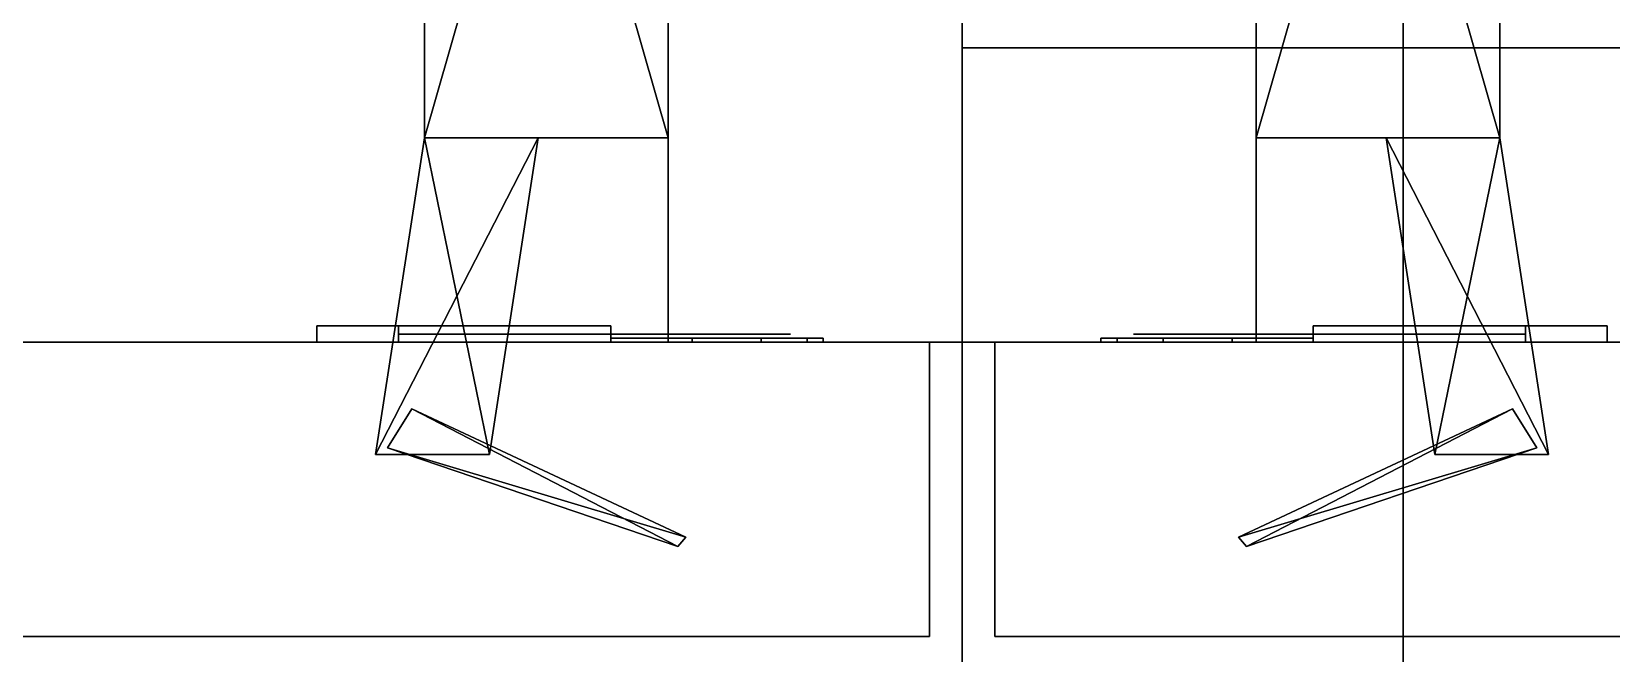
# Model space of a CAD drawing. Extents: x 0 to 6014, y -2463 to 0.
# Drawn here: x 1601 to 1697.8, y -649 to -611 of the extents above; entities that cross this region are included whole.
import ezdxf

# ---------------------------------------------------------------- set-up
doc = ezdxf.new("R2010")
doc.units = 0
for name, color, linetype in [('LAYER0', 7, 'CONTINUOUS'), ('LAYER1', 7, 'CONTINUOUS'), ('LAYER179', 7, 'CONTINUOUS'), ('LAYER180', 7, 'CONTINUOUS'), ('LAYER182', 7, 'CONTINUOUS'), ('LAYER208', 28, 'CONTINUOUS'), ('LAYER209', 253, 'CONTINUOUS'), ('LAYER210', 28, 'CONTINUOUS'), ('LAYER211', 253, 'CONTINUOUS'), ('LAYER212', 34, 'CONTINUOUS'), ('LAYER288', 34, 'CONTINUOUS'), ('LAYER301', 34, 'CONTINUOUS'), ('LAYER302', 34, 'CONTINUOUS'), ('LAYER304', 34, 'CONTINUOUS'), ('LAYER313', 28, 'CONTINUOUS'), ('LAYER314', 253, 'CONTINUOUS'), ('LAYER315', 28, 'CONTINUOUS'), ('LAYER316', 253, 'CONTINUOUS'), ('LAYER317', 34, 'CONTINUOUS'), ('LAYER318', 28, 'CONTINUOUS'), ('LAYER319', 253, 'CONTINUOUS'), ('LAYER379', 34, 'CONTINUOUS'), ('LAYER380', 34, 'CONTINUOUS'), ('LAYER383', 7, 'CONTINUOUS'), ('LAYER394', 7, 'CONTINUOUS'), ('LAYER404', 7, 'CONTINUOUS'), ('LAYER407', 7, 'CONTINUOUS'), ('LAYER565', 7, 'CONTINUOUS')]:
    doc.layers.add(name, color=color, linetype=linetype)

msp = doc.modelspace()

# ---------------------------------------------------------------- linework, layer by layer
at = {"layer": 'LAYER0'}
for points, invisible_edges in [([(1510, -275), (4585, -10), (2107, -1850), (1510, -275)], 7), ([(1510, -275, 5), (2107, -1850, 5), (1510, -10, 5), (1510, -275, 5)], 3), ([(1510, -10, 5), (2107, -1850, 5), (4585, -10, 5), (1510, -10, 5)], 3), ([(2107, -1850, 5), (0, -20, 5), (0, -1850, 5), (2107, -1850, 5)], 1), ([(0, -20, 5), (2107, -1850, 5), (1065, -275, 5), (0, -20, 5)], 7), ([(0, -1850), (1065, -275), (2107, -1850), (0, -1850)], 3), ([(2107, -1850), (1065, -275), (1510, -275), (2107, -1850)], 5), ([(1065, -275, 5), (2107, -1850, 5), (1510, -275, 5), (1065, -275, 5)], 3)]:
    msp.add_3dface(points, dxfattribs=dict(at, invisible_edges=invisible_edges))
at = {"layer": 'LAYER179', "invisible_edges": 1}
for points in [[(1676, -160, 2384), (2537, -630, 2384), (2537, -160, 2384), (1676, -160, 2384)], [(2537, -630, 2384), (1676, -160, 2384), (1676, -630, 2384), (2537, -630, 2384)], [(1676, -160, 2384), (1676, -630, 2366), (1676, -630, 2384), (1676, -160, 2384)], [(1676, -630, 2366), (1676, -160, 2384), (1676, -160, 2366), (1676, -630, 2366)], [(1676, -630, 2366), (2537, -160, 2366), (2537, -630, 2366), (1676, -630, 2366)], [(2537, -160, 2366), (1676, -630, 2366), (1676, -160, 2366), (2537, -160, 2366)], [(1676, -630, 2366), (2537, -630, 2384), (1676, -630, 2384), (1676, -630, 2366)], [(2537, -630, 2384), (1676, -630, 2366), (2537, -630, 2366), (2537, -630, 2384)]]:
    msp.add_3dface(points, dxfattribs=at)
at = {"layer": 'LAYER180', "invisible_edges": 1}
for points in [[(2537, -160, 1906), (1676, -630, 1906), (1676, -160, 1906), (2537, -160, 1906)], [(1676, -630, 1906), (2537, -160, 1906), (2537, -630, 1906), (1676, -630, 1906)], [(1676, -160, 1924), (1676, -630, 1906), (1676, -630, 1924), (1676, -160, 1924)], [(1676, -630, 1906), (1676, -160, 1924), (1676, -160, 1906), (1676, -630, 1906)], [(2537, -630, 1924), (1676, -160, 1924), (1676, -630, 1924), (2537, -630, 1924)], [(1676, -160, 1924), (2537, -630, 1924), (2537, -160, 1924), (1676, -160, 1924)], [(2537, -630, 1924), (1676, -630, 1906), (2537, -630, 1906), (2537, -630, 1924)], [(1676, -630, 1906), (2537, -630, 1924), (1676, -630, 1924), (1676, -630, 1906)]]:
    msp.add_3dface(points, dxfattribs=at)
at = {"layer": 'LAYER182', "invisible_edges": 1}
for points in [[(1658, -160, 1905), (1676, -630, 1905), (1658, -630, 1905), (1658, -160, 1905)], [(1676, -630, 1905), (1658, -160, 1905), (1676, -160, 1905), (1676, -630, 1905)], [(1676, -160, 2385), (1658, -630, 2385), (1676, -630, 2385), (1676, -160, 2385)], [(1658, -630, 2385), (1676, -160, 2385), (1658, -160, 2385), (1658, -630, 2385)], [(1658, -630, 2385), (1658, -160, 1905), (1658, -630, 1905), (1658, -630, 2385)], [(1658, -160, 1905), (1658, -630, 2385), (1658, -160, 2385), (1658, -160, 1905)], [(1676, -160, 2385), (1676, -630, 1905), (1676, -160, 1905), (1676, -160, 2385)], [(1676, -630, 1905), (1676, -160, 2385), (1676, -630, 2385), (1676, -630, 1905)], [(1658, -630, 2385), (1676, -630, 1905), (1676, -630, 2385), (1658, -630, 2385)], [(1676, -630, 1905), (1658, -630, 2385), (1658, -630, 1905), (1676, -630, 1905)]]:
    msp.add_3dface(points, dxfattribs=at)
at = {"layer": 'LAYER208'}
for points, invisible_edges in [([(1668.5, -629.5, 2013.5), (1668.5, -629.5, 2002.5), (1675.5, -629.5, 2002.5), (1675.291, -629.5, 2013.317)], 4), ([(1675.291, -629.5, 2013.317), (1675.5, -629.5, 2002.5), (1679.5, -629.5, 1999), (1679.5, -629.5, 2017)], 5), ([(1697.5, -629, 1987), (1692.5, -629, 1999), (1679.5, -629, 1999), (1679.5, -629, 1987)], 1), ([(1697.5, -629, 2029), (1692.5, -629, 2017), (1679.5, -629, 2017), (1679.5, -629, 2029)], 1), ([(1679.5, -629.5, 2017), (1679.5, -629.5, 1999), (1692.5, -629.5, 1999), (1692.5, -629.5, 2017)], 1), ([(1697.5, -629, 2029), (1697.5, -629, 1987), (1692.5, -629, 1999), (1692.5, -629, 2017)], 10), ([(1667.49, -629.75, 2003.025), (1666.5, -629.75, 2008), (1668.5, -629.75, 2008), (1668.5, -629.75, 2002.5)], 10), ([(1666.5, -629.75, 2008), (1667.49, -629.75, 2012.975), (1668.5, -629.75, 2013.5), (1668.5, -629.75, 2008)], 10), ([(1670.308, -629.75, 1998.808), (1667.49, -629.75, 2003.025), (1668.5, -629.75, 2002.5), (1672, -629.75, 2002.5)], 10), ([(1667.49, -629.75, 2012.975), (1670.308, -629.75, 2017.192), (1672, -629.75, 2013.5), (1668.5, -629.75, 2013.5)], 10), ([(1674.525, -629.75, 1995.99), (1670.308, -629.75, 1998.808), (1672, -629.75, 2002.5), (1675.5, -629.75, 2002.5)], 10), ([(1670.308, -629.75, 2017.192), (1674.525, -629.75, 2020.01), (1675.5, -629.75, 2013.5), (1672, -629.75, 2013.5)], 10), ([(1679.5, -629.75, 1995), (1674.525, -629.75, 1995.99), (1675.5, -629.75, 2002.5), (1679.5, -629.75, 1999)], 2), ([(1674.525, -629.75, 2020.01), (1679.5, -629.75, 2021), (1679.5, -629.75, 2017), (1675.5, -629.75, 2013.5)], 8)]:
    msp.add_3dface(points, dxfattribs=dict(at, invisible_edges=invisible_edges))
for points in [[(1697.5, -629, 1987), (1679.5, -629, 1987), (1679.5, -629, 1987), (1697.5, -629, 1987)], [(1697.5, -629, 2029), (1679.5, -629, 2029), (1679.5, -629, 2029), (1697.5, -629, 2029)], [(1692.5, -629, 1999), (1692.5, -630, 1999), (1679.5, -630, 1999), (1679.5, -629, 1999)], [(1679.5, -629, 1999), (1679.5, -630, 1999), (1679.5, -630, 1987), (1679.5, -629, 1987)], [(1679.5, -629, 1987), (1679.5, -630, 1987), (1697.5, -630, 1987), (1697.5, -629, 1987)], [(1692.5, -629, 2017), (1692.5, -630, 2017), (1679.5, -630, 2017), (1679.5, -629, 2017)], [(1679.5, -629, 2017), (1679.5, -630, 2017), (1679.5, -630, 2029), (1679.5, -629, 2029)], [(1679.5, -629, 2029), (1679.5, -630, 2029), (1697.5, -630, 2029), (1697.5, -629, 2029)], [(1692.5, -629, 1999), (1692.5, -630, 1999), (1692.5, -630, 2017), (1692.5, -629, 2017)], [(1697.5, -629, 2029), (1697.5, -630, 2029), (1697.5, -629, 2029)], [(1697.5, -630, 1987), (1697.5, -630, 2029), (1697.5, -629, 2029), (1697.5, -629, 1987)], [(1679.5, -630, 1999), (1679.5, -630, 1987), (1679.5, -630, 1999)], [(1679.5, -630, 2017), (1679.5, -630, 2029), (1679.5, -630, 2017)], [(1697.5, -630, 1987), (1679.5, -630, 1987), (1679.5, -630, 2029), (1697.5, -630, 2029)], [(1692.5, -630, 1999), (1692.5, -630, 2017), (1692.5, -630, 1999)]]:
    msp.add_3dface(points, dxfattribs=at)
at = {"layer": 'LAYER209'}
for points in [[(1676, -565.5, 2001.217), (1690.921, -617.5, 2001.217), (1676, -617.5, 2001.217), (1676, -565.5, 2001.217)], [(1690.921, -565.5, 2001.217), (1690.921, -617.5, 2001.217), (1676, -565.5, 2001.217), (1690.921, -565.5, 2001.217)], [(1676, -617.5, 2014.783), (1690.921, -565.5, 2014.783), (1676, -565.5, 2014.783), (1676, -617.5, 2014.783)], [(1690.921, -617.5, 2014.783), (1690.921, -565.5, 2014.783), (1676, -617.5, 2014.783), (1690.921, -617.5, 2014.783)], [(1690.921, -565.5, 2001.217), (1690.921, -617.5, 2014.783), (1690.921, -617.5, 2001.217), (1690.921, -565.5, 2001.217)], [(1690.921, -565.5, 2014.783), (1690.921, -617.5, 2014.783), (1690.921, -565.5, 2001.217), (1690.921, -565.5, 2014.783)], [(1683.958, -617.5, 2001.217), (1693.906, -636.8654, 2001.217), (1686.942, -636.8654, 2001.217), (1683.958, -617.5, 2001.217)], [(1690.921, -617.5, 2001.217), (1693.906, -636.8654, 2001.217), (1683.958, -617.5, 2001.217), (1690.921, -617.5, 2001.217)], [(1686.942, -636.8654, 2014.783), (1690.921, -617.5, 2014.783), (1683.958, -617.5, 2014.783), (1686.942, -636.8654, 2014.783)], [(1693.906, -636.8654, 2014.783), (1690.921, -617.5, 2014.783), (1686.942, -636.8654, 2014.783), (1693.906, -636.8654, 2014.783)], [(1690.921, -617.5, 2001.217), (1693.906, -636.8654, 2014.783), (1693.906, -636.8654, 2001.217), (1690.921, -617.5, 2001.217)], [(1690.921, -617.5, 2014.783), (1693.906, -636.8654, 2014.783), (1690.921, -617.5, 2001.217), (1690.921, -617.5, 2014.783)], [(1691.692, -634.0753, 2002.348), (1675.409, -642.5, 2002.348), (1674.918, -641.9226, 2002.348), (1691.692, -634.0753, 2002.348)], [(1674.918, -641.9226, 2013.652), (1693.182, -636.4556, 2013.652), (1691.692, -634.0753, 2013.652), (1674.918, -641.9226, 2013.652)], [(1693.182, -636.4556, 2002.348), (1675.409, -642.5, 2002.348), (1691.692, -634.0753, 2002.348), (1693.182, -636.4556, 2002.348)], [(1675.409, -642.5, 2013.652), (1693.182, -636.4556, 2013.652), (1674.918, -641.9226, 2013.652), (1675.409, -642.5, 2013.652)], [(1693.182, -636.4556, 2002.348), (1675.409, -642.5, 2013.652), (1675.409, -642.5, 2002.348), (1693.182, -636.4556, 2002.348)], [(1693.182, -636.4556, 2013.652), (1675.409, -642.5, 2013.652), (1693.182, -636.4556, 2002.348), (1693.182, -636.4556, 2013.652)]]:
    msp.add_3dface(points, dxfattribs=at)
at = {"layer": 'LAYER210'}
for points, invisible_edges in [([(1668.5, -629.5, 2287.5), (1668.5, -629.5, 2276.5), (1675.5, -629.5, 2276.5), (1675.291, -629.5, 2287.317)], 4), ([(1675.291, -629.5, 2287.317), (1675.5, -629.5, 2276.5), (1679.5, -629.5, 2273), (1679.5, -629.5, 2291)], 5), ([(1697.5, -629, 2261), (1692.5, -629, 2273), (1679.5, -629, 2273), (1679.5, -629, 2261)], 1), ([(1697.5, -629, 2303), (1692.5, -629, 2291), (1679.5, -629, 2291), (1679.5, -629, 2303)], 1), ([(1679.5, -629.5, 2291), (1679.5, -629.5, 2273), (1692.5, -629.5, 2273), (1692.5, -629.5, 2291)], 1), ([(1697.5, -629, 2303), (1697.5, -629, 2261), (1692.5, -629, 2273), (1692.5, -629, 2291)], 10), ([(1667.49, -629.75, 2277.025), (1666.5, -629.75, 2282), (1668.5, -629.75, 2282), (1668.5, -629.75, 2276.5)], 10), ([(1666.5, -629.75, 2282), (1667.49, -629.75, 2286.975), (1668.5, -629.75, 2287.5), (1668.5, -629.75, 2282)], 10), ([(1670.308, -629.75, 2272.808), (1667.49, -629.75, 2277.025), (1668.5, -629.75, 2276.5), (1672, -629.75, 2276.5)], 10), ([(1667.49, -629.75, 2286.975), (1670.308, -629.75, 2291.192), (1672, -629.75, 2287.5), (1668.5, -629.75, 2287.5)], 10), ([(1674.525, -629.75, 2269.99), (1670.308, -629.75, 2272.808), (1672, -629.75, 2276.5), (1675.5, -629.75, 2276.5)], 10), ([(1670.308, -629.75, 2291.192), (1674.525, -629.75, 2294.01), (1675.5, -629.75, 2287.5), (1672, -629.75, 2287.5)], 10), ([(1679.5, -629.75, 2269), (1674.525, -629.75, 2269.99), (1675.5, -629.75, 2276.5), (1679.5, -629.75, 2273)], 2), ([(1674.525, -629.75, 2294.01), (1679.5, -629.75, 2295), (1679.5, -629.75, 2291), (1675.5, -629.75, 2287.5)], 8)]:
    msp.add_3dface(points, dxfattribs=dict(at, invisible_edges=invisible_edges))
for points in [[(1697.5, -629, 2261), (1679.5, -629, 2261), (1679.5, -629, 2261), (1697.5, -629, 2261)], [(1697.5, -629, 2303), (1679.5, -629, 2303), (1679.5, -629, 2303), (1697.5, -629, 2303)], [(1692.5, -629, 2273), (1692.5, -630, 2273), (1679.5, -630, 2273), (1679.5, -629, 2273)], [(1679.5, -629, 2273), (1679.5, -630, 2273), (1679.5, -630, 2261), (1679.5, -629, 2261)], [(1679.5, -629, 2261), (1679.5, -630, 2261), (1697.5, -630, 2261), (1697.5, -629, 2261)], [(1692.5, -629, 2291), (1692.5, -630, 2291), (1679.5, -630, 2291), (1679.5, -629, 2291)], [(1679.5, -629, 2291), (1679.5, -630, 2291), (1679.5, -630, 2303), (1679.5, -629, 2303)], [(1679.5, -629, 2303), (1679.5, -630, 2303), (1697.5, -630, 2303), (1697.5, -629, 2303)], [(1692.5, -629, 2273), (1692.5, -630, 2273), (1692.5, -630, 2291), (1692.5, -629, 2291)], [(1697.5, -629, 2303), (1697.5, -630, 2303), (1697.5, -629, 2303)], [(1697.5, -630, 2261), (1697.5, -630, 2303), (1697.5, -629, 2303), (1697.5, -629, 2261)], [(1679.5, -630, 2273), (1679.5, -630, 2261), (1679.5, -630, 2273)], [(1679.5, -630, 2291), (1679.5, -630, 2303), (1679.5, -630, 2291)], [(1697.5, -630, 2261), (1679.5, -630, 2261), (1679.5, -630, 2303), (1697.5, -630, 2303)], [(1692.5, -630, 2273), (1692.5, -630, 2291), (1692.5, -630, 2273)]]:
    msp.add_3dface(points, dxfattribs=at)
at = {"layer": 'LAYER211'}
for points in [[(1676, -565.5, 2275.217), (1690.921, -617.5, 2275.217), (1676, -617.5, 2275.217), (1676, -565.5, 2275.217)], [(1690.921, -565.5, 2275.217), (1690.921, -617.5, 2275.217), (1676, -565.5, 2275.217), (1690.921, -565.5, 2275.217)], [(1676, -617.5, 2288.783), (1690.921, -565.5, 2288.783), (1676, -565.5, 2288.783), (1676, -617.5, 2288.783)], [(1690.921, -617.5, 2288.783), (1690.921, -565.5, 2288.783), (1676, -617.5, 2288.783), (1690.921, -617.5, 2288.783)], [(1690.921, -565.5, 2275.217), (1690.921, -617.5, 2288.783), (1690.921, -617.5, 2275.217), (1690.921, -565.5, 2275.217)], [(1690.921, -565.5, 2288.783), (1690.921, -617.5, 2288.783), (1690.921, -565.5, 2275.217), (1690.921, -565.5, 2288.783)], [(1683.958, -617.5, 2275.217), (1693.906, -636.8654, 2275.217), (1686.942, -636.8654, 2275.217), (1683.958, -617.5, 2275.217)], [(1690.921, -617.5, 2275.217), (1693.906, -636.8654, 2275.217), (1683.958, -617.5, 2275.217), (1690.921, -617.5, 2275.217)], [(1686.942, -636.8654, 2288.783), (1690.921, -617.5, 2288.783), (1683.958, -617.5, 2288.783), (1686.942, -636.8654, 2288.783)], [(1693.906, -636.8654, 2288.783), (1690.921, -617.5, 2288.783), (1686.942, -636.8654, 2288.783), (1693.906, -636.8654, 2288.783)], [(1690.921, -617.5, 2275.217), (1693.906, -636.8654, 2288.783), (1693.906, -636.8654, 2275.217), (1690.921, -617.5, 2275.217)], [(1690.921, -617.5, 2288.783), (1693.906, -636.8654, 2288.783), (1690.921, -617.5, 2275.217), (1690.921, -617.5, 2288.783)], [(1691.692, -634.0753, 2276.348), (1675.409, -642.5, 2276.348), (1674.918, -641.9226, 2276.348), (1691.692, -634.0753, 2276.348)], [(1674.918, -641.9226, 2287.652), (1693.182, -636.4556, 2287.652), (1691.692, -634.0753, 2287.652), (1674.918, -641.9226, 2287.652)], [(1693.182, -636.4556, 2276.348), (1675.409, -642.5, 2276.348), (1691.692, -634.0753, 2276.348), (1693.182, -636.4556, 2276.348)], [(1675.409, -642.5, 2287.652), (1693.182, -636.4556, 2287.652), (1674.918, -641.9226, 2287.652), (1675.409, -642.5, 2287.652)], [(1693.182, -636.4556, 2276.348), (1675.409, -642.5, 2287.652), (1675.409, -642.5, 2276.348), (1693.182, -636.4556, 2276.348)], [(1693.182, -636.4556, 2287.652), (1675.409, -642.5, 2287.652), (1693.182, -636.4556, 2276.348), (1693.182, -636.4556, 2287.652)]]:
    msp.add_3dface(points, dxfattribs=at)
at = {"layer": 'LAYER212', "invisible_edges": 1}
for points in [[(2105, -630, 1872), (1660, -630, 2382), (2105, -630, 2382), (2105, -630, 1872)], [(1660, -630, 2382), (2105, -630, 1872), (1660, -630, 1872), (1660, -630, 2382)], [(2105, -630, 1872), (1660, -648, 1872), (1660, -630, 1872), (2105, -630, 1872)], [(1660, -648, 1872), (2105, -630, 1872), (2105, -648, 1872), (1660, -648, 1872)], [(1660, -648, 1872), (1660, -630, 2382), (1660, -630, 1872), (1660, -648, 1872)], [(1660, -630, 2382), (1660, -648, 1872), (1660, -648, 2382), (1660, -630, 2382)], [(2105, -648, 2382), (1660, -630, 2382), (1660, -648, 2382), (2105, -648, 2382)], [(1660, -630, 2382), (2105, -648, 2382), (2105, -630, 2382), (1660, -630, 2382)], [(1660, -648, 1872), (2105, -648, 2382), (1660, -648, 2382), (1660, -648, 1872)], [(2105, -648, 2382), (1660, -648, 1872), (2105, -648, 1872), (2105, -648, 2382)]]:
    msp.add_3dface(points, dxfattribs=at)
at = {"layer": 'LAYER288', "invisible_edges": 1}
for points in [[(1658, -480, 1905), (3452, -630, 1905), (3452, -480, 1905), (1658, -480, 1905)], [(3452, -630, 1905), (1658, -480, 1905), (1658, -630, 1905), (3452, -630, 1905)], [(1658, -480, 1905), (1658, -630, 1887), (1658, -630, 1905), (1658, -480, 1905)], [(1658, -630, 1887), (1658, -480, 1905), (1658, -480, 1887), (1658, -630, 1887)], [(1658, -630, 1887), (3452, -480, 1887), (3452, -630, 1887), (1658, -630, 1887)], [(3452, -480, 1887), (1658, -630, 1887), (1658, -480, 1887), (3452, -480, 1887)], [(1658, -630, 1887), (3452, -630, 1905), (1658, -630, 1905), (1658, -630, 1887)], [(3452, -630, 1905), (1658, -630, 1887), (3452, -630, 1887), (3452, -630, 1905)]]:
    msp.add_3dface(points, dxfattribs=at)
at = {"layer": 'LAYER301', "invisible_edges": 1}
for points in [[(1640, -430, 1373), (956, -630, 1373), (956, -430, 1373), (1640, -430, 1373)], [(956, -630, 1373), (1640, -430, 1373), (1640, -630, 1373), (956, -630, 1373)], [(1640, -630, 1391), (956, -430, 1391), (956, -630, 1391), (1640, -630, 1391)], [(956, -430, 1391), (1640, -630, 1391), (1640, -430, 1391), (956, -430, 1391)], [(1640, -430, 1373), (1640, -630, 1391), (1640, -630, 1373), (1640, -430, 1373)], [(1640, -630, 1391), (1640, -430, 1373), (1640, -430, 1391), (1640, -630, 1391)], [(1640, -630, 1391), (956, -630, 1373), (1640, -630, 1373), (1640, -630, 1391)], [(956, -630, 1373), (1640, -630, 1391), (956, -630, 1391), (956, -630, 1373)]]:
    msp.add_3dface(points, dxfattribs=at)
at = {"layer": 'LAYER302', "invisible_edges": 1}
for points in [[(956, -430, 2382), (1640, -630, 2382), (1640, -430, 2382), (956, -430, 2382)], [(1640, -630, 2382), (956, -430, 2382), (956, -630, 2382), (1640, -630, 2382)], [(956, -630, 2364), (1640, -430, 2364), (1640, -630, 2364), (956, -630, 2364)], [(1640, -430, 2364), (956, -630, 2364), (956, -430, 2364), (1640, -430, 2364)], [(1640, -430, 2364), (1640, -630, 2382), (1640, -630, 2364), (1640, -430, 2364)], [(1640, -630, 2382), (1640, -430, 2364), (1640, -430, 2382), (1640, -630, 2382)], [(956, -630, 2364), (1640, -630, 2382), (956, -630, 2382), (956, -630, 2364)], [(1640, -630, 2382), (956, -630, 2364), (1640, -630, 2364), (1640, -630, 2382)]]:
    msp.add_3dface(points, dxfattribs=at)
at = {"layer": 'LAYER304', "invisible_edges": 1}
for points in [[(1640, -430, 1372), (1640, -630, 2383), (1640, -430, 2383), (1640, -430, 1372)], [(1640, -630, 2383), (1640, -430, 1372), (1640, -630, 1372), (1640, -630, 2383)], [(1640, -430, 1372), (1658, -630, 1372), (1640, -630, 1372), (1640, -430, 1372)], [(1658, -630, 1372), (1640, -430, 1372), (1658, -430, 1372), (1658, -630, 1372)], [(1658, -430, 2383), (1640, -630, 2383), (1658, -630, 2383), (1658, -430, 2383)], [(1640, -630, 2383), (1658, -430, 2383), (1640, -430, 2383), (1640, -630, 2383)], [(1658, -630, 1372), (1658, -430, 2383), (1658, -630, 2383), (1658, -630, 1372)], [(1658, -430, 2383), (1658, -630, 1372), (1658, -430, 1372), (1658, -430, 2383)], [(1658, -630, 1372), (1640, -630, 2383), (1640, -630, 1372), (1658, -630, 1372)], [(1640, -630, 2383), (1658, -630, 1372), (1658, -630, 2383), (1640, -630, 2383)]]:
    msp.add_3dface(points, dxfattribs=at)
at = {"layer": 'LAYER313'}
for points in [[(1618.5, -629, 1496), (1618.5, -630, 1496), (1618.5, -629, 1496)], [(1618.5, -629, 1454), (1636.5, -629, 1454), (1636.5, -629, 1454), (1618.5, -629, 1454)], [(1618.5, -629, 1496), (1636.5, -629, 1496), (1636.5, -629, 1496), (1618.5, -629, 1496)], [(1636.5, -629, 1454), (1636.5, -630, 1454), (1618.5, -630, 1454), (1618.5, -629, 1454)], [(1618.5, -630, 1454), (1618.5, -630, 1496), (1618.5, -629, 1496), (1618.5, -629, 1454)], [(1636.5, -629, 1496), (1636.5, -630, 1496), (1618.5, -630, 1496), (1618.5, -629, 1496)], [(1623.5, -629, 1466), (1623.5, -630, 1466), (1623.5, -630, 1484), (1623.5, -629, 1484)], [(1623.5, -629, 1466), (1623.5, -630, 1466), (1636.5, -630, 1466), (1636.5, -629, 1466)], [(1623.5, -629, 1484), (1623.5, -630, 1484), (1636.5, -630, 1484), (1636.5, -629, 1484)], [(1636.5, -629, 1466), (1636.5, -630, 1466), (1636.5, -630, 1454), (1636.5, -629, 1454)], [(1636.5, -629, 1484), (1636.5, -630, 1484), (1636.5, -630, 1496), (1636.5, -629, 1496)], [(1618.5, -630, 1454), (1636.5, -630, 1454), (1636.5, -630, 1496), (1618.5, -630, 1496)], [(1623.5, -630, 1466), (1623.5, -630, 1484), (1623.5, -630, 1466)], [(1636.5, -630, 1466), (1636.5, -630, 1454), (1636.5, -630, 1466)], [(1636.5, -630, 1484), (1636.5, -630, 1496), (1636.5, -630, 1484)]]:
    msp.add_3dface(points, dxfattribs=at)
for points, invisible_edges in [([(1618.5, -629, 1496), (1618.5, -629, 1454), (1623.5, -629, 1466), (1623.5, -629, 1484)], 10), ([(1618.5, -629, 1454), (1623.5, -629, 1466), (1636.5, -629, 1466), (1636.5, -629, 1454)], 1), ([(1618.5, -629, 1496), (1623.5, -629, 1484), (1636.5, -629, 1484), (1636.5, -629, 1496)], 1), ([(1636.5, -629.5, 1484), (1636.5, -629.5, 1466), (1623.5, -629.5, 1466), (1623.5, -629.5, 1484)], 1), ([(1640.709, -629.5, 1480.317), (1640.5, -629.5, 1469.5), (1636.5, -629.5, 1466), (1636.5, -629.5, 1484)], 5), ([(1647.5, -629.5, 1480.5), (1647.5, -629.5, 1469.5), (1640.5, -629.5, 1469.5), (1640.709, -629.5, 1480.317)], 4), ([(1636.5, -629.75, 1462), (1641.475, -629.75, 1462.99), (1640.5, -629.75, 1469.5), (1636.5, -629.75, 1466)], 2), ([(1641.475, -629.75, 1487.01), (1636.5, -629.75, 1488), (1636.5, -629.75, 1484), (1640.5, -629.75, 1480.5)], 8), ([(1641.475, -629.75, 1462.99), (1645.692, -629.75, 1465.808), (1644, -629.75, 1469.5), (1640.5, -629.75, 1469.5)], 10), ([(1645.692, -629.75, 1484.192), (1641.475, -629.75, 1487.01), (1640.5, -629.75, 1480.5), (1644, -629.75, 1480.5)], 10), ([(1645.692, -629.75, 1465.808), (1648.51, -629.75, 1470.025), (1647.5, -629.75, 1469.5), (1644, -629.75, 1469.5)], 10), ([(1648.51, -629.75, 1479.975), (1645.692, -629.75, 1484.192), (1644, -629.75, 1480.5), (1647.5, -629.75, 1480.5)], 10), ([(1648.51, -629.75, 1470.025), (1649.5, -629.75, 1475), (1647.5, -629.75, 1475), (1647.5, -629.75, 1469.5)], 10), ([(1649.5, -629.75, 1475), (1648.51, -629.75, 1479.975), (1647.5, -629.75, 1480.5), (1647.5, -629.75, 1475)], 10)]:
    msp.add_3dface(points, dxfattribs=dict(at, invisible_edges=invisible_edges))
at = {"layer": 'LAYER314'}
for points in [[(1640, -617.5, 1468.217), (1625.079, -617.5, 1468.217), (1640, -565.5, 1468.217), (1640, -617.5, 1468.217)], [(1640, -565.5, 1468.217), (1625.079, -617.5, 1468.217), (1625.079, -565.5, 1468.217), (1640, -565.5, 1468.217)], [(1640, -565.5, 1481.783), (1625.079, -565.5, 1481.783), (1640, -617.5, 1481.783), (1640, -565.5, 1481.783)], [(1640, -617.5, 1481.783), (1625.079, -565.5, 1481.783), (1625.079, -617.5, 1481.783), (1640, -617.5, 1481.783)], [(1625.079, -617.5, 1468.217), (1625.079, -617.5, 1481.783), (1625.079, -565.5, 1468.217), (1625.079, -617.5, 1468.217)], [(1625.079, -565.5, 1468.217), (1625.079, -617.5, 1481.783), (1625.079, -565.5, 1481.783), (1625.079, -565.5, 1468.217)], [(1629.058, -636.8654, 1468.217), (1622.094, -636.8654, 1468.217), (1632.042, -617.5, 1468.217), (1629.058, -636.8654, 1468.217)], [(1632.042, -617.5, 1468.217), (1622.094, -636.8654, 1468.217), (1625.079, -617.5, 1468.217), (1632.042, -617.5, 1468.217)], [(1629.058, -636.8654, 1481.783), (1625.079, -617.5, 1481.783), (1622.094, -636.8654, 1481.783), (1629.058, -636.8654, 1481.783)], [(1622.094, -636.8654, 1468.217), (1622.094, -636.8654, 1481.783), (1625.079, -617.5, 1468.217), (1622.094, -636.8654, 1468.217)], [(1625.079, -617.5, 1468.217), (1622.094, -636.8654, 1481.783), (1625.079, -617.5, 1481.783), (1625.079, -617.5, 1468.217)], [(1632.042, -617.5, 1481.783), (1625.079, -617.5, 1481.783), (1629.058, -636.8654, 1481.783), (1632.042, -617.5, 1481.783)], [(1624.308, -634.0753, 1469.348), (1640.591, -642.5, 1469.348), (1622.818, -636.4556, 1469.348), (1624.308, -634.0753, 1469.348)], [(1624.308, -634.0753, 1480.652), (1622.818, -636.4556, 1480.652), (1641.082, -641.9226, 1480.652), (1624.308, -634.0753, 1480.652)], [(1641.082, -641.9226, 1469.348), (1640.591, -642.5, 1469.348), (1624.308, -634.0753, 1469.348), (1641.082, -641.9226, 1469.348)], [(1641.082, -641.9226, 1480.652), (1622.818, -636.4556, 1480.652), (1640.591, -642.5, 1480.652), (1641.082, -641.9226, 1480.652)], [(1640.591, -642.5, 1469.348), (1640.591, -642.5, 1480.652), (1622.818, -636.4556, 1469.348), (1640.591, -642.5, 1469.348)], [(1622.818, -636.4556, 1469.348), (1640.591, -642.5, 1480.652), (1622.818, -636.4556, 1480.652), (1622.818, -636.4556, 1469.348)]]:
    msp.add_3dface(points, dxfattribs=at)
at = {"layer": 'LAYER315'}
for points in [[(1618.5, -629, 1898.5), (1618.5, -630, 1898.5), (1618.5, -629, 1898.5)], [(1618.5, -629, 1856.5), (1636.5, -629, 1856.5), (1636.5, -629, 1856.5), (1618.5, -629, 1856.5)], [(1618.5, -629, 1898.5), (1636.5, -629, 1898.5), (1636.5, -629, 1898.5), (1618.5, -629, 1898.5)], [(1636.5, -629, 1856.5), (1636.5, -630, 1856.5), (1618.5, -630, 1856.5), (1618.5, -629, 1856.5)], [(1618.5, -630, 1856.5), (1618.5, -630, 1898.5), (1618.5, -629, 1898.5), (1618.5, -629, 1856.5)], [(1636.5, -629, 1898.5), (1636.5, -630, 1898.5), (1618.5, -630, 1898.5), (1618.5, -629, 1898.5)], [(1623.5, -629, 1868.5), (1623.5, -630, 1868.5), (1623.5, -630, 1886.5), (1623.5, -629, 1886.5)], [(1623.5, -629, 1868.5), (1623.5, -630, 1868.5), (1636.5, -630, 1868.5), (1636.5, -629, 1868.5)], [(1623.5, -629, 1886.5), (1623.5, -630, 1886.5), (1636.5, -630, 1886.5), (1636.5, -629, 1886.5)], [(1636.5, -629, 1868.5), (1636.5, -630, 1868.5), (1636.5, -630, 1856.5), (1636.5, -629, 1856.5)], [(1636.5, -629, 1886.5), (1636.5, -630, 1886.5), (1636.5, -630, 1898.5), (1636.5, -629, 1898.5)], [(1618.5, -630, 1856.5), (1636.5, -630, 1856.5), (1636.5, -630, 1898.5), (1618.5, -630, 1898.5)], [(1623.5, -630, 1868.5), (1623.5, -630, 1886.5), (1623.5, -630, 1868.5)], [(1636.5, -630, 1868.5), (1636.5, -630, 1856.5), (1636.5, -630, 1868.5)], [(1636.5, -630, 1886.5), (1636.5, -630, 1898.5), (1636.5, -630, 1886.5)]]:
    msp.add_3dface(points, dxfattribs=at)
for points, invisible_edges in [([(1618.5, -629, 1898.5), (1618.5, -629, 1856.5), (1623.5, -629, 1868.5), (1623.5, -629, 1886.5)], 10), ([(1618.5, -629, 1856.5), (1623.5, -629, 1868.5), (1636.5, -629, 1868.5), (1636.5, -629, 1856.5)], 1), ([(1618.5, -629, 1898.5), (1623.5, -629, 1886.5), (1636.5, -629, 1886.5), (1636.5, -629, 1898.5)], 1), ([(1636.5, -629.5, 1886.5), (1636.5, -629.5, 1868.5), (1623.5, -629.5, 1868.5), (1623.5, -629.5, 1886.5)], 1), ([(1640.709, -629.5, 1882.817), (1640.5, -629.5, 1872), (1636.5, -629.5, 1868.5), (1636.5, -629.5, 1886.5)], 5), ([(1647.5, -629.5, 1883), (1647.5, -629.5, 1872), (1640.5, -629.5, 1872), (1640.709, -629.5, 1882.817)], 4), ([(1636.5, -629.75, 1864.5), (1641.475, -629.75, 1865.49), (1640.5, -629.75, 1872), (1636.5, -629.75, 1868.5)], 2), ([(1641.475, -629.75, 1889.51), (1636.5, -629.75, 1890.5), (1636.5, -629.75, 1886.5), (1640.5, -629.75, 1883)], 8), ([(1641.475, -629.75, 1865.49), (1645.692, -629.75, 1868.308), (1644, -629.75, 1872), (1640.5, -629.75, 1872)], 10), ([(1645.692, -629.75, 1886.692), (1641.475, -629.75, 1889.51), (1640.5, -629.75, 1883), (1644, -629.75, 1883)], 10), ([(1645.692, -629.75, 1868.308), (1648.51, -629.75, 1872.525), (1647.5, -629.75, 1872), (1644, -629.75, 1872)], 10), ([(1648.51, -629.75, 1882.475), (1645.692, -629.75, 1886.692), (1644, -629.75, 1883), (1647.5, -629.75, 1883)], 10), ([(1648.51, -629.75, 1872.525), (1649.5, -629.75, 1877.5), (1647.5, -629.75, 1877.5), (1647.5, -629.75, 1872)], 10), ([(1649.5, -629.75, 1877.5), (1648.51, -629.75, 1882.475), (1647.5, -629.75, 1883), (1647.5, -629.75, 1877.5)], 10)]:
    msp.add_3dface(points, dxfattribs=dict(at, invisible_edges=invisible_edges))
at = {"layer": 'LAYER316'}
for points in [[(1640, -617.5, 1870.717), (1625.079, -617.5, 1870.717), (1640, -565.5, 1870.717), (1640, -617.5, 1870.717)], [(1640, -565.5, 1870.717), (1625.079, -617.5, 1870.717), (1625.079, -565.5, 1870.717), (1640, -565.5, 1870.717)], [(1640, -565.5, 1884.283), (1625.079, -565.5, 1884.283), (1640, -617.5, 1884.283), (1640, -565.5, 1884.283)], [(1640, -617.5, 1884.283), (1625.079, -565.5, 1884.283), (1625.079, -617.5, 1884.283), (1640, -617.5, 1884.283)], [(1625.079, -617.5, 1870.717), (1625.079, -617.5, 1884.283), (1625.079, -565.5, 1870.717), (1625.079, -617.5, 1870.717)], [(1625.079, -565.5, 1870.717), (1625.079, -617.5, 1884.283), (1625.079, -565.5, 1884.283), (1625.079, -565.5, 1870.717)], [(1629.058, -636.8654, 1870.717), (1622.094, -636.8654, 1870.717), (1632.042, -617.5, 1870.717), (1629.058, -636.8654, 1870.717)], [(1632.042, -617.5, 1870.717), (1622.094, -636.8654, 1870.717), (1625.079, -617.5, 1870.717), (1632.042, -617.5, 1870.717)], [(1629.058, -636.8654, 1884.283), (1625.079, -617.5, 1884.283), (1622.094, -636.8654, 1884.283), (1629.058, -636.8654, 1884.283)], [(1622.094, -636.8654, 1870.717), (1622.094, -636.8654, 1884.283), (1625.079, -617.5, 1870.717), (1622.094, -636.8654, 1870.717)], [(1625.079, -617.5, 1870.717), (1622.094, -636.8654, 1884.283), (1625.079, -617.5, 1884.283), (1625.079, -617.5, 1870.717)], [(1632.042, -617.5, 1884.283), (1625.079, -617.5, 1884.283), (1629.058, -636.8654, 1884.283), (1632.042, -617.5, 1884.283)], [(1624.308, -634.0753, 1871.848), (1640.591, -642.5, 1871.848), (1622.818, -636.4556, 1871.848), (1624.308, -634.0753, 1871.848)], [(1624.308, -634.0753, 1883.152), (1622.818, -636.4556, 1883.152), (1641.082, -641.9226, 1883.152), (1624.308, -634.0753, 1883.152)], [(1641.082, -641.9226, 1871.848), (1640.591, -642.5, 1871.848), (1624.308, -634.0753, 1871.848), (1641.082, -641.9226, 1871.848)], [(1641.082, -641.9226, 1883.152), (1622.818, -636.4556, 1883.152), (1640.591, -642.5, 1883.152), (1641.082, -641.9226, 1883.152)], [(1640.591, -642.5, 1871.848), (1640.591, -642.5, 1883.152), (1622.818, -636.4556, 1871.848), (1640.591, -642.5, 1871.848)], [(1622.818, -636.4556, 1871.848), (1640.591, -642.5, 1883.152), (1622.818, -636.4556, 1883.152), (1622.818, -636.4556, 1871.848)]]:
    msp.add_3dface(points, dxfattribs=at)
at = {"layer": 'LAYER317', "invisible_edges": 1}
for points in [[(1299.5, -630, 2380), (1656, -630, 1354), (1299.5, -630, 1354), (1299.5, -630, 2380)], [(1656, -630, 1354), (1299.5, -630, 2380), (1656, -630, 2380), (1656, -630, 1354)], [(1299.5, -648, 1354), (1656, -630, 1354), (1656, -648, 1354), (1299.5, -648, 1354)], [(1656, -630, 1354), (1299.5, -648, 1354), (1299.5, -630, 1354), (1656, -630, 1354)], [(1299.5, -630, 2380), (1656, -648, 2380), (1656, -630, 2380), (1299.5, -630, 2380)], [(1656, -648, 2380), (1299.5, -630, 2380), (1299.5, -648, 2380), (1656, -648, 2380)], [(1656, -648, 2380), (1656, -630, 1354), (1656, -630, 2380), (1656, -648, 2380)], [(1656, -630, 1354), (1656, -648, 2380), (1656, -648, 1354), (1656, -630, 1354)], [(1656, -648, 2380), (1299.5, -648, 1354), (1656, -648, 1354), (1656, -648, 2380)], [(1299.5, -648, 1354), (1656, -648, 2380), (1299.5, -648, 2380), (1299.5, -648, 1354)]]:
    msp.add_3dface(points, dxfattribs=at)
at = {"layer": 'LAYER318'}
for points in [[(1618.5, -629, 2301), (1618.5, -630, 2301), (1618.5, -629, 2301)], [(1618.5, -629, 2259), (1636.5, -629, 2259), (1636.5, -629, 2259), (1618.5, -629, 2259)], [(1618.5, -629, 2301), (1636.5, -629, 2301), (1636.5, -629, 2301), (1618.5, -629, 2301)], [(1636.5, -629, 2259), (1636.5, -630, 2259), (1618.5, -630, 2259), (1618.5, -629, 2259)], [(1618.5, -630, 2259), (1618.5, -630, 2301), (1618.5, -629, 2301), (1618.5, -629, 2259)], [(1636.5, -629, 2301), (1636.5, -630, 2301), (1618.5, -630, 2301), (1618.5, -629, 2301)], [(1623.5, -629, 2271), (1623.5, -630, 2271), (1623.5, -630, 2289), (1623.5, -629, 2289)], [(1623.5, -629, 2271), (1623.5, -630, 2271), (1636.5, -630, 2271), (1636.5, -629, 2271)], [(1623.5, -629, 2289), (1623.5, -630, 2289), (1636.5, -630, 2289), (1636.5, -629, 2289)], [(1636.5, -629, 2271), (1636.5, -630, 2271), (1636.5, -630, 2259), (1636.5, -629, 2259)], [(1636.5, -629, 2289), (1636.5, -630, 2289), (1636.5, -630, 2301), (1636.5, -629, 2301)], [(1618.5, -630, 2259), (1636.5, -630, 2259), (1636.5, -630, 2301), (1618.5, -630, 2301)], [(1623.5, -630, 2271), (1623.5, -630, 2289), (1623.5, -630, 2271)], [(1636.5, -630, 2271), (1636.5, -630, 2259), (1636.5, -630, 2271)], [(1636.5, -630, 2289), (1636.5, -630, 2301), (1636.5, -630, 2289)]]:
    msp.add_3dface(points, dxfattribs=at)
for points, invisible_edges in [([(1618.5, -629, 2301), (1618.5, -629, 2259), (1623.5, -629, 2271), (1623.5, -629, 2289)], 10), ([(1618.5, -629, 2259), (1623.5, -629, 2271), (1636.5, -629, 2271), (1636.5, -629, 2259)], 1), ([(1618.5, -629, 2301), (1623.5, -629, 2289), (1636.5, -629, 2289), (1636.5, -629, 2301)], 1), ([(1636.5, -629.5, 2289), (1636.5, -629.5, 2271), (1623.5, -629.5, 2271), (1623.5, -629.5, 2289)], 1), ([(1640.709, -629.5, 2285.317), (1640.5, -629.5, 2274.5), (1636.5, -629.5, 2271), (1636.5, -629.5, 2289)], 5), ([(1647.5, -629.5, 2285.5), (1647.5, -629.5, 2274.5), (1640.5, -629.5, 2274.5), (1640.709, -629.5, 2285.317)], 4), ([(1636.5, -629.75, 2267), (1641.475, -629.75, 2267.99), (1640.5, -629.75, 2274.5), (1636.5, -629.75, 2271)], 2), ([(1641.475, -629.75, 2292.01), (1636.5, -629.75, 2293), (1636.5, -629.75, 2289), (1640.5, -629.75, 2285.5)], 8), ([(1641.475, -629.75, 2267.99), (1645.692, -629.75, 2270.808), (1644, -629.75, 2274.5), (1640.5, -629.75, 2274.5)], 10), ([(1645.692, -629.75, 2289.192), (1641.475, -629.75, 2292.01), (1640.5, -629.75, 2285.5), (1644, -629.75, 2285.5)], 10), ([(1645.692, -629.75, 2270.808), (1648.51, -629.75, 2275.025), (1647.5, -629.75, 2274.5), (1644, -629.75, 2274.5)], 10), ([(1648.51, -629.75, 2284.975), (1645.692, -629.75, 2289.192), (1644, -629.75, 2285.5), (1647.5, -629.75, 2285.5)], 10), ([(1648.51, -629.75, 2275.025), (1649.5, -629.75, 2280), (1647.5, -629.75, 2280), (1647.5, -629.75, 2274.5)], 10), ([(1649.5, -629.75, 2280), (1648.51, -629.75, 2284.975), (1647.5, -629.75, 2285.5), (1647.5, -629.75, 2280)], 10)]:
    msp.add_3dface(points, dxfattribs=dict(at, invisible_edges=invisible_edges))
at = {"layer": 'LAYER319'}
for points in [[(1640, -617.5, 2273.217), (1625.079, -617.5, 2273.217), (1640, -565.5, 2273.217), (1640, -617.5, 2273.217)], [(1640, -565.5, 2273.217), (1625.079, -617.5, 2273.217), (1625.079, -565.5, 2273.217), (1640, -565.5, 2273.217)], [(1640, -565.5, 2286.783), (1625.079, -565.5, 2286.783), (1640, -617.5, 2286.783), (1640, -565.5, 2286.783)], [(1640, -617.5, 2286.783), (1625.079, -565.5, 2286.783), (1625.079, -617.5, 2286.783), (1640, -617.5, 2286.783)], [(1625.079, -617.5, 2273.217), (1625.079, -617.5, 2286.783), (1625.079, -565.5, 2273.217), (1625.079, -617.5, 2273.217)], [(1625.079, -565.5, 2273.217), (1625.079, -617.5, 2286.783), (1625.079, -565.5, 2286.783), (1625.079, -565.5, 2273.217)], [(1629.058, -636.8654, 2273.217), (1622.094, -636.8654, 2273.217), (1632.042, -617.5, 2273.217), (1629.058, -636.8654, 2273.217)], [(1632.042, -617.5, 2273.217), (1622.094, -636.8654, 2273.217), (1625.079, -617.5, 2273.217), (1632.042, -617.5, 2273.217)], [(1629.058, -636.8654, 2286.783), (1625.079, -617.5, 2286.783), (1622.094, -636.8654, 2286.783), (1629.058, -636.8654, 2286.783)], [(1622.094, -636.8654, 2273.217), (1622.094, -636.8654, 2286.783), (1625.079, -617.5, 2273.217), (1622.094, -636.8654, 2273.217)], [(1625.079, -617.5, 2273.217), (1622.094, -636.8654, 2286.783), (1625.079, -617.5, 2286.783), (1625.079, -617.5, 2273.217)], [(1632.042, -617.5, 2286.783), (1625.079, -617.5, 2286.783), (1629.058, -636.8654, 2286.783), (1632.042, -617.5, 2286.783)], [(1624.308, -634.0753, 2274.348), (1640.591, -642.5, 2274.348), (1622.818, -636.4556, 2274.348), (1624.308, -634.0753, 2274.348)], [(1624.308, -634.0753, 2285.652), (1622.818, -636.4556, 2285.652), (1641.082, -641.9226, 2285.652), (1624.308, -634.0753, 2285.652)], [(1641.082, -641.9226, 2274.348), (1640.591, -642.5, 2274.348), (1624.308, -634.0753, 2274.348), (1641.082, -641.9226, 2274.348)], [(1641.082, -641.9226, 2285.652), (1622.818, -636.4556, 2285.652), (1640.591, -642.5, 2285.652), (1641.082, -641.9226, 2285.652)], [(1640.591, -642.5, 2274.348), (1640.591, -642.5, 2285.652), (1622.818, -636.4556, 2274.348), (1640.591, -642.5, 2274.348)], [(1622.818, -636.4556, 2274.348), (1640.591, -642.5, 2285.652), (1622.818, -636.4556, 2285.652), (1622.818, -636.4556, 2274.348)]]:
    msp.add_3dface(points, dxfattribs=at)
at = {"layer": 'LAYER379', "invisible_edges": 1}
for points in [[(3452, -612, 2574), (1658, -612, 2385), (1658, -612, 2574), (3452, -612, 2574)], [(1658, -612, 2385), (3452, -612, 2574), (3452, -612, 2385), (1658, -612, 2385)], [(1658, -630, 2574), (1658, -612, 2385), (1658, -630, 2385), (1658, -630, 2574)], [(1658, -612, 2385), (1658, -630, 2574), (1658, -612, 2574), (1658, -612, 2385)], [(3452, -630, 2385), (1658, -612, 2385), (3452, -612, 2385), (3452, -630, 2385)], [(1658, -612, 2385), (3452, -630, 2385), (1658, -630, 2385), (1658, -612, 2385)], [(1658, -630, 2574), (3452, -612, 2574), (1658, -612, 2574), (1658, -630, 2574)], [(3452, -612, 2574), (1658, -630, 2574), (3452, -630, 2574), (3452, -612, 2574)], [(3452, -630, 2385), (1658, -630, 2574), (1658, -630, 2385), (3452, -630, 2385)], [(1658, -630, 2574), (3452, -630, 2385), (3452, -630, 2574), (1658, -630, 2574)]]:
    msp.add_3dface(points, dxfattribs=at)
at = {"layer": 'LAYER380', "invisible_edges": 1}
for points in [[(1658, -430, 2383), (938, -630, 2383), (938, -430, 2383), (1658, -430, 2383)], [(938, -630, 2383), (1658, -430, 2383), (1658, -630, 2383), (938, -630, 2383)], [(1658, -630, 2401), (938, -430, 2401), (938, -630, 2401), (1658, -630, 2401)], [(938, -430, 2401), (1658, -630, 2401), (1658, -430, 2401), (938, -430, 2401)], [(1658, -430, 2383), (1658, -630, 2401), (1658, -630, 2383), (1658, -430, 2383)], [(1658, -630, 2401), (1658, -430, 2383), (1658, -430, 2401), (1658, -630, 2401)], [(1658, -630, 2401), (938, -630, 2383), (1658, -630, 2383), (1658, -630, 2401)], [(938, -630, 2383), (1658, -630, 2401), (938, -630, 2401), (938, -630, 2383)]]:
    msp.add_3dface(points, dxfattribs=at)
at = {"layer": 'LAYER383'}
for points, invisible_edges in [([(1363.41, -762.3, 895), (2493.76, -346.1899, 895), (2479.18, -352.9299, 895), (1363.41, -762.3, 895)], 5), ([(1363.41, -532.96, 895), (2493.76, -346.1899, 895), (1363.41, -762.3, 895), (1363.41, -532.96, 895)], 3), ([(1363.41, -762.3, 895), (2479.18, -352.9299, 895), (2465.64, -362.3201, 895), (1363.41, -762.3, 895)], 5), ([(1363.41, -762.3, 895), (2465.64, -362.3201, 895), (2453.67, -373.76, 895), (1363.41, -762.3, 895)], 5), ([(1363.41, -762.3, 895), (2453.67, -373.76, 895), (2443.51, -387.25, 895), (1363.41, -762.3, 895)], 5), ([(1363.41, -762.3, 895), (2443.51, -387.25, 895), (2435.18, -402.51, 895), (1363.41, -762.3, 895)], 5), ([(1363.41, -762.3, 895), (2435.18, -402.51, 895), (2429.19, -418.9299, 895), (1363.41, -762.3, 895)], 5), ([(1363.41, -762.3, 895), (2429.19, -418.9299, 895), (2425.55, -436.24, 895), (1363.41, -762.3, 895)], 5), ([(1363.41, -762.3, 895), (2425.55, -436.24, 895), (2424.25, -453.84, 895), (1363.41, -762.3, 895)], 5), ([(2425.55, -672.67, 895), (1363.41, -762.3, 895), (2424.25, -453.84, 895), (2425.55, -672.67, 895)], 3), ([(1363.41, -532.96, 915), (2425.55, -672.67, 915), (2424.25, -453.84, 915), (1363.41, -532.96, 915)], 5), ([(1363.41, -532.96, 915), (2429.19, -689.6799, 915), (2425.55, -672.67, 915), (1363.41, -532.96, 915)], 5), ([(1363.41, -532.96, 915), (2435.18, -706.11, 915), (2429.19, -689.6799, 915), (1363.41, -532.96, 915)], 5), ([(1363.41, -532.96, 915), (2443.51, -721.36, 915), (2435.18, -706.11, 915), (1363.41, -532.96, 915)], 5), ([(1363.41, -532.96, 915), (2453.67, -734.85, 915), (2443.51, -721.36, 915), (1363.41, -532.96, 915)], 5), ([(1363.41, -532.96, 915), (2465.64, -746.29, 915), (2453.67, -734.85, 915), (1363.41, -532.96, 915)], 5), ([(1363.41, -532.96, 915), (2479.18, -755.6799, 915), (2465.64, -746.29, 915), (1363.41, -532.96, 915)], 5), ([(1363.41, -532.96, 915), (2493.76, -762.4299, 915), (2479.18, -755.6799, 915), (1363.41, -532.96, 915)], 5), ([(1363.41, -532.96, 915), (2508.86, -766.53, 915), (2493.76, -762.4299, 915), (1363.41, -532.96, 915)], 5), ([(1363.41, -762.3, 915), (2508.86, -766.53, 915), (1363.41, -532.96, 915), (1363.41, -762.3, 915)], 3)]:
    msp.add_3dface(points, dxfattribs=dict(at, invisible_edges=invisible_edges))
at = {"layer": 'LAYER394', "invisible_edges": 1}
for points in [[(1685, -430, 146), (974, -793, 146), (974, -430, 146), (1685, -430, 146)], [(974, -793, 146), (1685, -430, 146), (1685, -793, 146), (974, -793, 146)], [(1685, -793, 164), (974, -430, 164), (974, -793, 164), (1685, -793, 164)], [(974, -430, 164), (1685, -793, 164), (1685, -430, 164), (974, -430, 164)], [(1685, -430, 146), (1685, -793, 164), (1685, -793, 146), (1685, -430, 146)], [(1685, -793, 164), (1685, -430, 146), (1685, -430, 164), (1685, -793, 164)]]:
    msp.add_3dface(points, dxfattribs=at)
at = {"layer": 'LAYER404', "invisible_edges": 1}
for points in [[(1685, -430, 145), (1685, -793, 895), (1685, -430, 895), (1685, -430, 145)], [(1685, -793, 895), (1685, -430, 145), (1685, -793, 145), (1685, -793, 895)], [(1685, -430, 145), (1703, -793, 145), (1685, -793, 145), (1685, -430, 145)], [(1703, -793, 145), (1685, -430, 145), (1703, -430, 145), (1703, -793, 145)], [(1703, -430, 895), (1685, -793, 895), (1703, -793, 895), (1703, -430, 895)], [(1685, -793, 895), (1703, -430, 895), (1685, -430, 895), (1685, -793, 895)]]:
    msp.add_3dface(points, dxfattribs=at)
at = {"layer": 'LAYER407', "invisible_edges": 1}
for points in [[(1685, -454.6, 511), (974, -773, 511), (974, -454.6, 511), (1685, -454.6, 511)], [(974, -773, 511), (1685, -454.6, 511), (1685, -773, 511), (974, -773, 511)], [(1685, -773, 529), (974, -454.6, 529), (974, -773, 529), (1685, -773, 529)], [(974, -454.6, 529), (1685, -773, 529), (1685, -454.6, 529), (974, -454.6, 529)], [(1685, -454.6, 511), (1685, -773, 529), (1685, -773, 511), (1685, -454.6, 511)], [(1685, -773, 529), (1685, -454.6, 511), (1685, -454.6, 529), (1685, -773, 529)]]:
    msp.add_3dface(points, dxfattribs=at)
at = {"layer": 'LAYER565'}
for points, invisible_edges in [([(1658, -430, 2401), (930, -680, 2401), (930, -430, 2401), (1658, -430, 2401)], 3), ([(930, -680, 2401), (1658, -430, 2401), (1658, -680, 2401), (930, -680, 2401)], 1), ([(1658, -680, 2551), (930, -430, 2551), (930, -680, 2551), (1658, -680, 2551)], 3), ([(930, -430, 2551), (1658, -680, 2551), (1658, -430, 2551), (930, -430, 2551)], 1), ([(1658, -430, 2401), (1658, -680, 2551), (1658, -680, 2401), (1658, -430, 2401)], 1), ([(1658, -680, 2551), (1658, -430, 2401), (1658, -430, 2551), (1658, -680, 2551)], 1)]:
    msp.add_3dface(points, dxfattribs=dict(at, invisible_edges=invisible_edges))

# ---------------------------------------------------------------- meshes
at = {"layer": 'LAYER1'}
mesh = msp.add_polymesh((11, 2), dxfattribs=at)
for k, corner in enumerate([(2257, -1700, 2554), (2257, -2463, 2554), (150, -1700, 2554), (2257, -1700, 2554), (150, -170, 2554), (150, -1700, 2554), (933, -170, 2554), (150, -170, 2554), (933, -430, 2554), (933, -170, 2554), (1658, -430, 2554), (933, -430, 2554), (1658, -160, 2554), (1658, -430, 2554), (4428, -160, 2554), (1658, -160, 2554), (4428, -800, 2554), (4428, -160, 2554), (6013.688, -800, 2554), (4428, -800, 2554), (6013.688, -650, 2554), (4578, -650, 2554)]):
    mesh.set_mesh_vertex(divmod(k, 2), corner)
at = {"layer": 'LAYER208'}
mesh = msp.add_polymesh((2, 9), dxfattribs=at)
for k, corner in enumerate([(1679.5, -629.75, 1995), (1674.525, -629.75, 1995.99), (1670.308, -629.75, 1998.808), (1667.49, -629.75, 2003.025), (1666.5, -629.75, 2008), (1667.49, -629.75, 2012.975), (1670.308, -629.75, 2017.192), (1674.525, -629.75, 2020.01), (1679.5, -629.75, 2021), (1679.5, -630, 1995), (1674.525, -630, 1995.99), (1670.308, -630, 1998.808), (1667.49, -630, 2003.025), (1666.5, -630, 2008), (1667.49, -630, 2012.975), (1670.308, -630, 2017.192), (1674.525, -630, 2020.01), (1679.5, -630, 2021)]):
    mesh.set_mesh_vertex(divmod(k, 9), corner)
at = {"layer": 'LAYER210'}
mesh = msp.add_polymesh((2, 9), dxfattribs=at)
for k, corner in enumerate([(1679.5, -629.75, 2269), (1674.525, -629.75, 2269.99), (1670.308, -629.75, 2272.808), (1667.49, -629.75, 2277.025), (1666.5, -629.75, 2282), (1667.49, -629.75, 2286.975), (1670.308, -629.75, 2291.192), (1674.525, -629.75, 2294.01), (1679.5, -629.75, 2295), (1679.5, -630, 2269), (1674.525, -630, 2269.99), (1670.308, -630, 2272.808), (1667.49, -630, 2277.025), (1666.5, -630, 2282), (1667.49, -630, 2286.975), (1670.308, -630, 2291.192), (1674.525, -630, 2294.01), (1679.5, -630, 2295)]):
    mesh.set_mesh_vertex(divmod(k, 9), corner)
at = {"layer": 'LAYER313'}
mesh = msp.add_polymesh((2, 9), dxfattribs=at)
for k, corner in enumerate([(1636.5, -629.75, 1462), (1641.475, -629.75, 1462.99), (1645.692, -629.75, 1465.808), (1648.51, -629.75, 1470.025), (1649.5, -629.75, 1475), (1648.51, -629.75, 1479.975), (1645.692, -629.75, 1484.192), (1641.475, -629.75, 1487.01), (1636.5, -629.75, 1488), (1636.5, -630, 1462), (1641.475, -630, 1462.99), (1645.692, -630, 1465.808), (1648.51, -630, 1470.025), (1649.5, -630, 1475), (1648.51, -630, 1479.975), (1645.692, -630, 1484.192), (1641.475, -630, 1487.01), (1636.5, -630, 1488)]):
    mesh.set_mesh_vertex(divmod(k, 9), corner)
at = {"layer": 'LAYER315'}
mesh = msp.add_polymesh((2, 9), dxfattribs=at)
for k, corner in enumerate([(1636.5, -629.75, 1864.5), (1641.475, -629.75, 1865.49), (1645.692, -629.75, 1868.308), (1648.51, -629.75, 1872.525), (1649.5, -629.75, 1877.5), (1648.51, -629.75, 1882.475), (1645.692, -629.75, 1886.692), (1641.475, -629.75, 1889.51), (1636.5, -629.75, 1890.5), (1636.5, -630, 1864.5), (1641.475, -630, 1865.49), (1645.692, -630, 1868.308), (1648.51, -630, 1872.525), (1649.5, -630, 1877.5), (1648.51, -630, 1882.475), (1645.692, -630, 1886.692), (1641.475, -630, 1889.51), (1636.5, -630, 1890.5)]):
    mesh.set_mesh_vertex(divmod(k, 9), corner)
at = {"layer": 'LAYER318'}
mesh = msp.add_polymesh((2, 9), dxfattribs=at)
for k, corner in enumerate([(1636.5, -629.75, 2267), (1641.475, -629.75, 2267.99), (1645.692, -629.75, 2270.808), (1648.51, -629.75, 2275.025), (1649.5, -629.75, 2280), (1648.51, -629.75, 2284.975), (1645.692, -629.75, 2289.192), (1641.475, -629.75, 2292.01), (1636.5, -629.75, 2293), (1636.5, -630, 2267), (1641.475, -630, 2267.99), (1645.692, -630, 2270.808), (1648.51, -630, 2275.025), (1649.5, -630, 2280), (1648.51, -630, 2284.975), (1645.692, -630, 2289.192), (1641.475, -630, 2292.01), (1636.5, -630, 2293)]):
    mesh.set_mesh_vertex(divmod(k, 9), corner)

doc.saveas('drawing.dxf')
